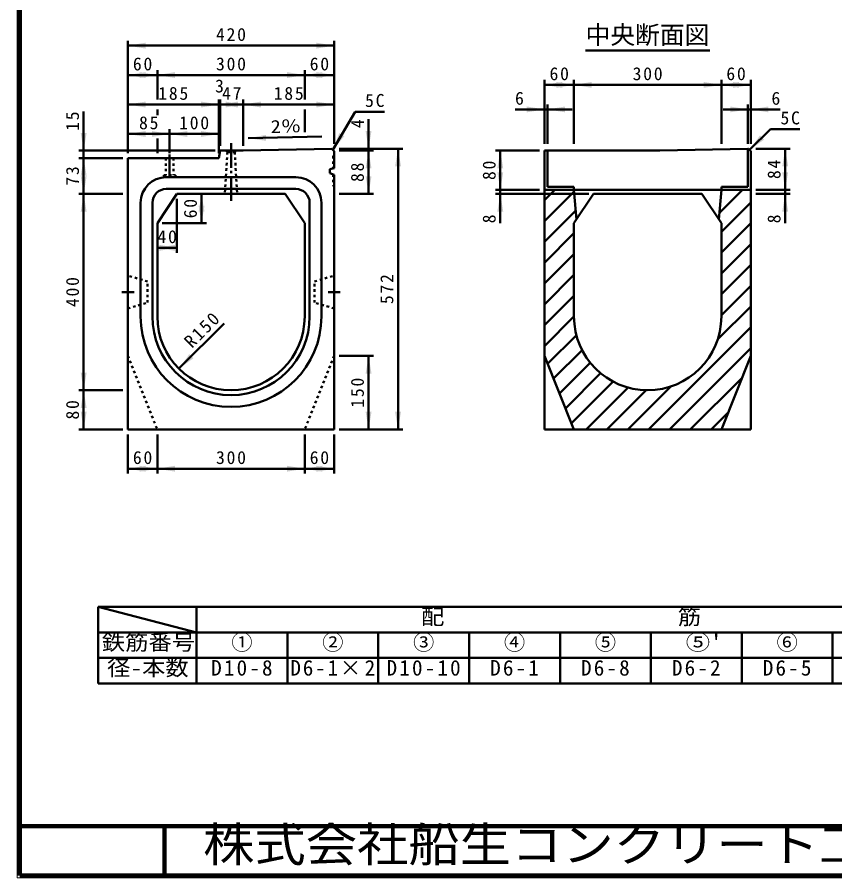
# Model space of a CAD drawing. Units: millimetres, scale not verified. Extents: x 100 to 4105, y 100 to 2870.
# Drawn here: x 100 to 1764, y 100 to 1853 of the extents above; entities that cross this region are included whole.
import ezdxf
from ezdxf.enums import TextEntityAlignment as Align

# ---------------------------------------------------------------- set-up
doc = ezdxf.new("R2010")
doc.units = ezdxf.units.MM
doc.header["$LTSCALE"] = 5
for name, pattern in [('USER1', [2.2, 1, -1.2]), ('USER2', [6.847826, 4.565218, -2.282608]), ('USER3', [13.4, 10, -1.2, 1, -1.2])]:
    doc.linetypes.add(name, pattern=pattern)
doc.layers.add('V-nasSTD', color=7, linetype='Continuous', lineweight=50)
doc.styles.add('ＭＳ ゴシック', font='')
doc.styles.get('ＭＳ ゴシック').set_extended_font_data('MS Gothic')

msp = doc.modelspace()

# ---------------------------------------------------------------- hatches: boundary and pattern name
at = {"layer": 'V-nasSTD'}
for points in [[(361.26, 1801.394), (325.26, 1795.394), (361.26, 1789.394)], [(709.26, 1789.394), (745.26, 1795.394), (709.26, 1801.394)], [(361.26, 1741.394), (325.26, 1735.394), (361.26, 1729.394)], [(349.26, 1729.394), (385.26, 1735.394), (349.26, 1741.394)], [(421.26, 1741.394), (385.26, 1735.394), (421.26, 1729.394)], [(649.26, 1729.394), (685.26, 1735.394), (649.26, 1741.394)], [(721.26, 1741.394), (685.26, 1735.394), (721.26, 1729.394)], [(709.26, 1729.394), (745.26, 1735.394), (709.26, 1741.394)], [(1209.457, 1709.394), (1173.457, 1715.394), (1209.457, 1721.394)], [(1197.457, 1721.394), (1233.457, 1715.394), (1197.457, 1709.394)], [(1269.457, 1709.394), (1233.457, 1715.394), (1269.457, 1721.394)], [(1497.457, 1721.394), (1533.457, 1715.394), (1497.457, 1709.394)], [(1569.457, 1709.394), (1533.457, 1715.394), (1569.457, 1721.394)], [(1557.457, 1721.394), (1593.457, 1715.394), (1557.457, 1709.394)], [(361.26, 1681.394), (325.26, 1675.394), (361.26, 1669.394)], [(474.26, 1669.394), (510.26, 1675.394), (474.26, 1681.394)], [(549.26, 1681.394), (513.26, 1675.394), (549.26, 1669.394)], [(524.26, 1669.394), (560.26, 1675.394), (524.26, 1681.394)], [(596.26, 1681.394), (560.26, 1675.394), (596.26, 1669.394)], [(709.26, 1669.394), (745.26, 1675.394), (709.26, 1681.394)], [(1137.457, 1659.394), (1173.457, 1665.394), (1137.457, 1671.394)], [(1215.457, 1659.394), (1179.457, 1665.394), (1215.457, 1671.394)], [(1551.457, 1671.394), (1587.457, 1665.394), (1551.457, 1659.394)], [(1629.457, 1659.394), (1593.457, 1665.394), (1629.457, 1671.394)], [(241.26, 1617.394), (235.26, 1581.394), (229.26, 1617.394)], [(361.26, 1621.394), (325.26, 1615.394), (361.26, 1609.394)], [(374.26, 1609.394), (410.26, 1615.394), (374.26, 1621.394)], [(446.26, 1621.394), (410.26, 1615.394), (446.26, 1609.394)], [(474.26, 1609.394), (510.26, 1615.394), (474.26, 1621.394)], [(606.151, 1613.49), (570.289, 1606.713), (606.41, 1601.493)], [(755.564, 1617.071), (742.76, 1582.894), (765.957, 1611.071)], [(809.26, 1621.394), (815.26, 1585.394), (821.26, 1621.394)], [(1612.17, 1612.593), (1590.957, 1582.894), (1620.656, 1604.108)], [(821.26, 1545.394), (815.26, 1581.394), (809.26, 1545.394)], [(881.26, 1549.394), (875.26, 1585.394), (869.26, 1549.394)], [(1077.457, 1545.394), (1083.457, 1581.394), (1089.457, 1545.394)], [(1657.457, 1549.394), (1663.457, 1585.394), (1669.457, 1549.394)], [(229.26, 1530.394), (235.26, 1566.394), (241.26, 1530.394)], [(241.26, 1529.394), (235.26, 1493.394), (229.26, 1529.394)], [(809.26, 1529.394), (815.26, 1493.394), (821.26, 1529.394)], [(1089.457, 1537.394), (1083.457, 1501.394), (1077.457, 1537.394)], [(1669.457, 1537.394), (1663.457, 1501.394), (1657.457, 1537.394)], [(241.26, 1457.394), (235.26, 1493.394), (229.26, 1457.394)], [(481.26, 1457.394), (475.26, 1493.394), (469.26, 1457.394)], [(1077.457, 1457.394), (1083.457, 1493.394), (1089.457, 1457.394)], [(1657.457, 1457.394), (1663.457, 1493.394), (1669.457, 1457.394)], [(469.26, 1469.394), (475.26, 1433.394), (481.26, 1469.394)], [(421.26, 1389.394), (385.26, 1383.394), (421.26, 1377.394)], [(389.26, 1377.394), (425.26, 1383.394), (389.26, 1389.394)], [(450.408, 1167.027), (429.194, 1137.328), (458.893, 1158.542)], [(821.26, 1127.394), (815.26, 1163.394), (809.26, 1127.394)], [(229.26, 1129.394), (235.26, 1093.394), (241.26, 1129.394)], [(241.26, 1057.394), (235.26, 1093.394), (229.26, 1057.394)], [(229.26, 1049.394), (235.26, 1013.394), (241.26, 1049.394)], [(809.26, 1049.394), (815.26, 1013.394), (821.26, 1049.394)], [(869.26, 1049.394), (875.26, 1013.394), (881.26, 1049.394)], [(361.26, 939.394), (325.26, 933.394), (361.26, 927.394)], [(349.26, 927.394), (385.26, 933.394), (349.26, 939.394)], [(421.26, 939.394), (385.26, 933.394), (421.26, 927.394)], [(649.26, 927.394), (685.26, 933.394), (649.26, 939.394)], [(721.26, 939.394), (685.26, 933.394), (721.26, 927.394)], [(709.26, 927.394), (745.26, 933.394), (709.26, 939.394)]]:
    msp.add_hatch(color=256, dxfattribs=at).paths.add_polyline_path(points)

# ---------------------------------------------------------------- linework, layer by layer
at = {"layer": 'V-nasSTD', "lineweight": 100}
for p, q in [((105, 2865), (105, 105)), ((105, 205), (4100, 205)), ((400, 205), (400, 105)), ((105, 105), (4100, 105))]:
    msp.add_line(p, q, dxfattribs=at)
at = {"layer": 'V-nasSTD'}
for p, q in [((325.26, 1576.394), (325.26, 1805.394)), ((325.26, 1795.394), (745.26, 1795.394)), ((745.26, 1595.394), (745.26, 1805.394)), ((1257.054, 1785.394), (1509.86, 1785.394)), ((385.26, 1685.394), (385.26, 1745.394)), ((685.26, 1685.394), (685.26, 1745.394)), ((325.26, 1735.394), (385.26, 1735.394)), ((385.26, 1735.394), (685.26, 1735.394)), ((685.26, 1735.394), (745.26, 1735.394)), ((1173.457, 1595.394), (1173.457, 1725.394)), ((1233.457, 1595.394), (1233.457, 1725.394)), ((1533.457, 1595.394), (1533.457, 1725.394)), ((1593.457, 1595.394), (1593.457, 1725.394)), ((1233.457, 1715.394), (1173.457, 1715.394)), ((1533.457, 1715.394), (1233.457, 1715.394)), ((1593.457, 1715.394), (1533.457, 1715.394)), ((510.26, 1576.394), (510.26, 1685.394)), ((513.26, 1591.394), (513.26, 1685.394)), ((560.26, 1591.394), (560.26, 1685.394)), ((325.26, 1675.394), (510.26, 1675.394)), ((510.26, 1675.394), (513.26, 1675.394)), ((513.26, 1675.394), (560.26, 1675.394)), ((560.26, 1675.394), (745.26, 1675.394)), ((1179.457, 1595.394), (1179.457, 1675.394)), ((1587.457, 1595.394), (1587.457, 1675.394)), ((235.26, 1661.394), (235.26, 1581.394)), ((385.26, 1665.394), (385.26, 1653.394)), ((685.26, 1664.995), (685.26, 1618.995)), ((787.76, 1660.837), (742.76, 1582.894)), ((787.76, 1660.837), (847.76, 1660.837)), ((1113.457, 1665.394), (1173.457, 1665.394)), ((1173.457, 1665.394), (1179.457, 1665.394)), ((1229.457, 1665.394), (1179.457, 1665.394)), ((1537.457, 1665.394), (1587.457, 1665.394)), ((1587.457, 1665.394), (1593.457, 1665.394)), ((1653.457, 1665.394), (1593.457, 1665.394)), ((815.26, 1645.394), (815.26, 1585.394)), ((325.26, 1615.394), (410.26, 1615.394)), ((410.26, 1576.394), (410.26, 1625.394)), ((410.26, 1615.394), (510.26, 1615.394)), ((1633.383, 1625.321), (1590.957, 1582.894)), ((1633.383, 1625.321), (1693.383, 1625.321)), ((385.26, 1606.394), (385.26, 1576.394)), ((570.289, 1606.713), (720.254, 1609.956)), ((503.26, 1581.394), (225.26, 1581.394)), ((235.26, 1566.394), (235.26, 1581.394)), ((513.26, 1581.394), (510.26, 1566.394)), ((513.26, 1581.394), (560.26, 1581.394)), ((560.26, 1581.394), (740.26, 1585.394)), ((740.26, 1585.394), (745.26, 1580.394)), ((745.26, 1580.394), (745.26, 1545.409)), ((755.26, 1585.394), (885.26, 1585.394)), ((755.26, 1581.394), (825.26, 1581.394)), ((815.26, 1581.394), (815.26, 1585.394)), ((815.26, 1493.394), (815.26, 1581.394)), ((875.26, 1013.394), (875.26, 1585.394)), ((1163.457, 1581.394), (1073.457, 1581.394)), ((1083.457, 1501.394), (1083.457, 1581.394)), ((1408.457, 1581.394), (1173.457, 1581.394)), ((1173.457, 1581.394), (1173.457, 1501.394)), ((1179.457, 1507.394), (1179.457, 1581.394)), ((1408.457, 1581.394), (1587.457, 1585.394)), ((1587.457, 1507.394), (1587.457, 1585.394)), ((1587.457, 1585.394), (1588.457, 1585.394)), ((1588.457, 1585.394), (1593.457, 1580.394)), ((1593.457, 1580.394), (1593.457, 1501.394)), ((1603.457, 1585.394), (1673.457, 1585.394)), ((1663.457, 1501.394), (1663.457, 1585.394)), ((315.26, 1566.394), (225.26, 1566.394)), ((235.26, 1493.394), (235.26, 1566.394)), ((325.26, 1013.394), (325.26, 1566.394)), ((325.26, 1566.394), (510.26, 1566.394)), ((736.26, 1543.394), (745.26, 1545.409)), ((736.26, 1535.394), (736.26, 1543.394)), ((667.26, 1527.394), (403.26, 1527.394)), ((736.26, 1535.394), (745.26, 1532.036)), ((745.26, 1013.394), (745.26, 1532.036)), ((315.26, 1493.394), (225.26, 1493.394)), ((235.26, 1093.394), (235.26, 1493.394)), ((425.26, 1493.394), (385.26, 1433.394)), ((667.26, 1503.394), (403.26, 1503.394)), ((425.26, 1493.394), (645.26, 1493.394)), ((475.26, 1433.394), (475.26, 1493.394)), ((645.26, 1493.394), (685.26, 1433.394)), ((755.26, 1493.394), (825.26, 1493.394)), ((1163.457, 1501.394), (1073.457, 1501.394)), ((1263.457, 1493.394), (1073.457, 1493.394)), ((1083.457, 1493.394), (1083.457, 1501.394)), ((1083.457, 1433.394), (1083.457, 1493.394)), ((1173.457, 1013.394), (1173.457, 1501.394)), ((1233.457, 1501.394), (1173.457, 1501.394)), ((1194.529, 1501.394), (1173.457, 1480.322)), ((1233.739, 1498.177), (1173.457, 1437.896)), ((1233.457, 1507.394), (1179.457, 1507.394)), ((1232.973, 1501.394), (1233.503, 1500.864)), ((1233.457, 1507.394), (1233.457, 1501.394)), ((1233.457, 1501.394), (1238.716, 1441.283)), ((1533.457, 1501.394), (1233.457, 1501.394)), ((1273.457, 1493.394), (1233.457, 1433.394)), ((1273.457, 1493.394), (1493.457, 1493.394)), ((1493.457, 1493.394), (1533.457, 1433.394)), ((1533.457, 1501.394), (1528.198, 1441.283)), ((1576.367, 1501.394), (1529.343, 1454.37)), ((1533.457, 1507.394), (1587.457, 1507.394)), ((1533.457, 1507.394), (1533.457, 1501.394)), ((1533.457, 1501.394), (1593.457, 1501.394)), ((1593.457, 1013.394), (1593.457, 1501.394)), ((1603.457, 1501.394), (1673.457, 1501.394)), ((1603.457, 1493.394), (1673.457, 1493.394)), ((1663.457, 1493.394), (1663.457, 1501.394)), ((1663.457, 1433.394), (1663.457, 1493.394)), ((351.26, 1475.394), (351.26, 1243.394)), ((375.26, 1475.394), (375.26, 1243.394)), ((425.26, 1483.394), (425.26, 1373.394)), ((695.26, 1243.394), (695.26, 1475.394)), ((719.26, 1243.394), (719.26, 1475.394)), ((1593.457, 1476.058), (1533.457, 1416.058)), ((1237.152, 1459.164), (1173.457, 1395.469)), ((385.26, 1433.394), (385.26, 1243.394)), ((395.26, 1433.394), (485.26, 1433.394)), ((685.26, 1433.394), (685.26, 1243.394)), ((1233.457, 1433.394), (1233.457, 1243.394)), ((1593.457, 1433.632), (1533.457, 1373.632)), ((1533.457, 1433.394), (1533.457, 1243.394)), ((1233.457, 1413.043), (1173.457, 1353.043)), ((1533.457, 1331.205), (1593.457, 1391.205)), ((385.26, 1383.394), (425.26, 1383.394)), ((1233.457, 1370.616), (1173.457, 1310.616)), ((1533.457, 1288.779), (1593.457, 1348.779)), ((1233.457, 1328.19), (1173.457, 1268.19)), ((1533.457, 1246.352), (1593.457, 1306.352)), ((1233.457, 1285.764), (1173.457, 1225.764)), ((1525.893, 1196.362), (1593.457, 1263.926)), ((429.194, 1137.328), (521.118, 1229.252)), ((1233.457, 1243.337), (1173.457, 1183.337)), ((1385.352, 1013.394), (1593.457, 1221.499)), ((1238.266, 1205.719), (1179.881, 1147.335)), ((1249.962, 1174.99), (1192.003, 1117.03)), ((1427.778, 1013.394), (1593.457, 1179.073)), ((755.26, 1163.394), (825.26, 1163.394)), ((815.26, 1013.394), (815.26, 1163.394)), ((1173.457, 1163.394), (1233.457, 1013.394)), ((1593.457, 1163.394), (1533.457, 1013.394)), ((1266.666, 1149.267), (1204.125, 1086.725)), ((1287.734, 1127.908), (1216.246, 1056.421)), ((1228.368, 1026.116), (1313.146, 1110.894)), ((1470.205, 1013.394), (1575.625, 1118.815)), ((315.26, 1093.394), (225.26, 1093.394)), ((235.26, 1013.394), (235.26, 1093.394)), ((1258.073, 1013.394), (1343.494, 1098.816)), ((1300.499, 1013.394), (1380.528, 1093.423)), ((1342.926, 1013.394), (1430.49, 1100.959)), ((1512.631, 1013.394), (1547.341, 1048.104)), ((315.26, 1013.394), (225.26, 1013.394)), ((325.26, 1013.394), (745.26, 1013.394)), ((325.26, 1003.394), (325.26, 923.394)), ((385.26, 1003.394), (385.26, 923.394)), ((685.26, 1003.394), (685.26, 923.394)), ((745.26, 1003.394), (745.26, 923.394)), ((755.26, 1013.394), (885.26, 1013.394)), ((1173.457, 1013.394), (1593.457, 1013.394)), ((325.26, 933.394), (385.26, 933.394)), ((385.26, 933.394), (685.26, 933.394)), ((685.26, 933.394), (745.26, 933.394)), ((265, 652), (265, 600)), ((465, 652), (265, 652)), ((265, 652), (465, 600)), ((465, 600), (465, 652)), ((650, 652), (465, 652)), ((835, 652), (650, 652)), ((1020, 652), (835, 652)), ((1205, 652), (1020, 652)), ((1390, 652), (1205, 652)), ((1575, 652), (1390, 652)), ((1760, 652), (1575, 652)), ((1945, 652), (1760, 652)), ((265, 600), (430, 600)), ((265, 600), (265, 548)), ((465, 600), (265, 600)), ((465, 600), (650, 600)), ((465, 548), (465, 600)), ((465, 600), (465, 548)), ((650, 600), (835, 600)), ((650, 548), (650, 600)), ((650, 600), (650, 548)), ((835, 600), (1020, 600)), ((835, 548), (835, 600)), ((835, 600), (835, 548)), ((1020, 600), (1205, 600)), ((1020, 548), (1020, 600)), ((1020, 600), (1020, 548)), ((1390, 600), (1205, 600)), ((1205, 548), (1205, 600)), ((1390, 548), (1390, 600)), ((1390, 600), (1575, 600)), ((1390, 548), (1390, 600)), ((1390, 600), (1390, 548)), ((1575, 548), (1575, 600)), ((1575, 548), (1575, 600)), ((1575, 600), (1760, 600)), ((1575, 548), (1575, 600)), ((1575, 600), (1575, 548)), ((1760, 548), (1760, 600)), ((1760, 600), (1945, 600)), ((1760, 548), (1760, 600)), ((1760, 600), (1760, 548)), ((265, 548), (265, 496)), ((465, 548), (265, 548)), ((465, 548), (650, 548)), ((465, 496), (465, 548)), ((465, 548), (465, 496)), ((650, 548), (835, 548)), ((650, 496), (650, 548)), ((650, 548), (650, 496)), ((835, 548), (1020, 548)), ((835, 496), (835, 548)), ((835, 548), (835, 496)), ((1020, 548), (1205, 548)), ((1020, 496), (1020, 548)), ((1020, 548), (1020, 496)), ((1205, 548), (1390, 548)), ((1205, 496), (1205, 548)), ((1390, 496), (1390, 548)), ((1390, 548), (1575, 548)), ((1390, 496), (1390, 548)), ((1390, 548), (1390, 496)), ((1575, 496), (1575, 548)), ((1575, 496), (1575, 548)), ((1575, 548), (1760, 548)), ((1575, 496), (1575, 548)), ((1575, 548), (1575, 496)), ((1760, 496), (1760, 548)), ((1760, 548), (1945, 548)), ((1760, 496), (1760, 548)), ((1760, 548), (1760, 496)), ((265, 496), (465, 496)), ((465, 496), (650, 496)), ((650, 496), (835, 496)), ((835, 496), (1020, 496)), ((1020, 496), (1205, 496)), ((1205, 496), (1390, 496)), ((1390, 496), (1575, 496)), ((1575, 496), (1760, 496)), ((1760, 496), (1945, 496))]:
    msp.add_line(p, q, dxfattribs=at)
at = {"layer": 'V-nasSTD', "linetype": 'USER3'}
for p, q in [((535.26, 1596.394), (535.26, 1478.394)), ((410.26, 1573.394), (410.26, 1528.394)), ((337.76, 1293.394), (312.76, 1293.394)), ((732.76, 1293.394), (757.76, 1293.394))]:
    msp.add_line(p, q, dxfattribs=at)
at = {"layer": 'V-nasSTD', "linetype": 'USER1'}
for p, q in [((527.76, 1578.394), (522.76, 1493.394)), ((527.76, 1578.394), (524.76, 1581.394)), ((527.76, 1578.394), (542.76, 1578.394)), ((542.76, 1578.394), (545.76, 1581.394)), ((542.76, 1578.394), (547.76, 1493.394)), ((402.26, 1566.394), (402.26, 1531.394)), ((418.26, 1566.394), (418.26, 1531.394)), ((742.96, 1570.394), (745.26, 1572.694)), ((742.96, 1570.394), (742.96, 1544.894)), ((398.26, 1531.394), (422.26, 1531.394)), ((398.26, 1531.394), (398.26, 1528.394)), ((398.26, 1528.394), (422.26, 1528.394)), ((422.26, 1531.394), (422.26, 1528.394)), ((742.96, 1532.894), (742.96, 1510.394)), ((742.96, 1510.394), (745.26, 1508.094)), ((365.26, 1314.894), (325.26, 1326.894)), ((705.26, 1314.894), (745.26, 1326.894)), ((365.26, 1271.894), (365.26, 1314.894)), ((705.26, 1271.894), (705.26, 1314.894)), ((325.26, 1259.894), (365.26, 1271.894)), ((745.26, 1259.894), (705.26, 1271.894)), ((325.26, 1163.394), (385.26, 1013.394)), ((745.26, 1163.394), (685.26, 1013.394))]:
    msp.add_line(p, q, dxfattribs=at)
at = {"layer": 'V-nasSTD', "linetype": 'USER2'}
for p, q in [((325.26, 1326.894), (325.26, 1259.894)), ((745.26, 1326.894), (745.26, 1259.894))]:
    msp.add_line(p, q, dxfattribs=at)
at = {"layer": 'V-nasSTD', "lineweight": 13}
msp.add_lwpolyline([(100, 100), (100, 2870), (4105, 2870), (4105, 100)], close=True, dxfattribs=at)
at = {"layer": 'V-nasSTD'}
for centre, radius, start, end in [((403.26, 1475.394), 52, 90, 180), ((667.26, 1475.394), 52, 0, 90), ((403.26, 1475.394), 28, 90, 180), ((667.26, 1475.394), 28, 0, 90), ((535.26, 1243.394), 184, 180, 270), ((535.26, 1243.394), 160, 180, 270), ((535.26, 1243.394), 150, 180, 270), ((535.26, 1243.394), 150, 270, 0), ((535.26, 1243.394), 184, 270, 0), ((535.26, 1243.394), 160, 270, 0), ((1383.457, 1243.394), 150, 180, 270), ((1383.457, 1243.394), 150, 270, 0)]:
    msp.add_arc(centre, radius, start, end, dxfattribs=at)

# ---------------------------------------------------------------- texts
at = {"layer": 'V-nasSTD', "style": 'ＭＳ ゴシック'}
for s, height, p in [('中央断面図', 36.95, (1257.054, 1835.794)), ('3', 26.39, (502.76, 1726.394)), ('6', 26.39, (1113.457, 1701.394)), ('6', 26.39, (1635.457, 1701.394)), ('①', 31.67, (535.9, 595.6)), ('②', 31.67, (720.9, 595.6)), ('③', 31.67, (905.9, 595.6)), ('④', 31.67, (1090.9, 595.6)), ('⑤', 31.67, (1275.9, 595.6)), ('⑥', 31.67, (1645.9, 595.6))]:
    msp.add_text(s, height=height, dxfattribs=at).set_placement(p, align=Align.TOP_LEFT)
at = {"layer": 'V-nasSTD', "style": 'ＭＳ ゴシック', "width": 1.15}
msp.add_text('2％', height=26.39, rotation=1.239, dxfattribs=at).set_placement((615.7, 1643.704), align=Align.TOP_LEFT)
at = {"layer": 'V-nasSTD', "style": 'ＭＳ ゴシック'}
for s, p in [('4', (779.26, 1627.394)), ('8', (1047.457, 1433.394)), ('8', (1627.457, 1433.394))]:
    msp.add_text(s, height=26.39, rotation=90, dxfattribs=at).set_placement(p, align=Align.TOP_LEFT)
for s, height, width, p in [('配\u3000\u3000\u3000\u3000\u3000\u3000\u3000\u3000\u3000\u3000筋', 31.67, 1.1, (922.04, 647.6)), ('鉄筋番号', 31.67, 1.1, (272.12, 595.6)), ("⑤'", 31.67, 1.15, (1460.9, 595.6)), ('径-本数', 31.67, 1.1, (282.92, 543.6)), ('株式会社船生コンクリート工業', 69.65, 1.1, (478.279, 202.55))]:
    msp.add_text(s, height=height, dxfattribs=dict(at, width=width)).set_placement(p, align=Align.TOP_LEFT)
at = {"layer": 'V-nasSTD', "attachment_point": 1, "style": 'ＭＳ ゴシック'}
for s, insert, char_height in [('\\T1.2;420', (504.66, 1831.394), 26.39), ('\\T1.2;60', (335.46, 1771.394), 26.39), ('\\T1.2;300', (504.66, 1771.394), 26.39), ('\\T1.2;60', (695.46, 1771.394), 26.39), ('\\T1.2;60', (1183.657, 1751.394), 26.39), ('\\T1.2;300', (1352.857, 1751.394), 26.39), ('\\T1.2;60', (1543.657, 1751.394), 26.39), ('\\T1.2;185', (387.16, 1711.394), 26.39), ('\\T1.2;47', (516.96, 1711.394), 26.39), ('\\T1.2;185', (622.16, 1711.394), 26.39), ('\\T1.2;5C', (808.16, 1696.837), 26.39), ('\\T1.2;85', (347.96, 1651.394), 26.39), ('\\T1.2;100', (429.66, 1651.394), 26.39), ('\\T1.2;5C', (1653.783, 1661.321), 26.39), ('\\T1.2;40', (385.46, 1419.394), 26.39), ('\\T1.2;60', (335.46, 969.394), 26.39), ('\\T1.2;300', (504.66, 969.394), 26.39), ('\\T1.2;60', (695.46, 969.394), 26.39), ('\\T1.2;D10-8', (494.86, 543.6), 31.67), ('\\T1.17;D6-1×2', (656.1, 543.6), 31.67), ('\\T1.2;D10-10', (851.9, 543.6), 31.67), ('\\T1.2;D6-1', (1062.82, 543.6), 31.67), ('\\T1.2;D6-8', (1247.82, 543.6), 31.67), ('\\T1.2;D6-2', (1432.82, 543.6), 31.67), ('\\T1.2;D6-5', (1617.82, 543.6), 31.67)]:
    msp.add_mtext(s, dxfattribs=dict(at, insert=insert, char_height=char_height))
at = {"layer": 'V-nasSTD', "char_height": 26.39, "attachment_point": 1, "style": 'ＭＳ ゴシック'}
for s, insert, rotation in [('\\T1.2;15', (199.26, 1621.794), 90), ('\\T1.2;84', (1627.457, 1523.594), 90), ('\\T1.2;73', (199.26, 1510.094), 90), ('\\T1.2;88', (779.26, 1517.594), 90), ('\\T1.2;80', (1047.457, 1521.594), 90), ('\\T1.2;60', (439.26, 1443.594), 90), ('\\T1.2;400', (199.26, 1262.794), 90), ('\\T1.2;572', (839.26, 1268.794), 90), ('\\T1.2;R150', (437.114, 1196.16), 45), ('\\T1.2;150', (779.26, 1057.794), 90), ('\\T1.2;80', (199.26, 1033.594), 90)]:
    msp.add_mtext(s, dxfattribs=dict(at, insert=insert, rotation=rotation))

doc.saveas('drawing.dxf')
